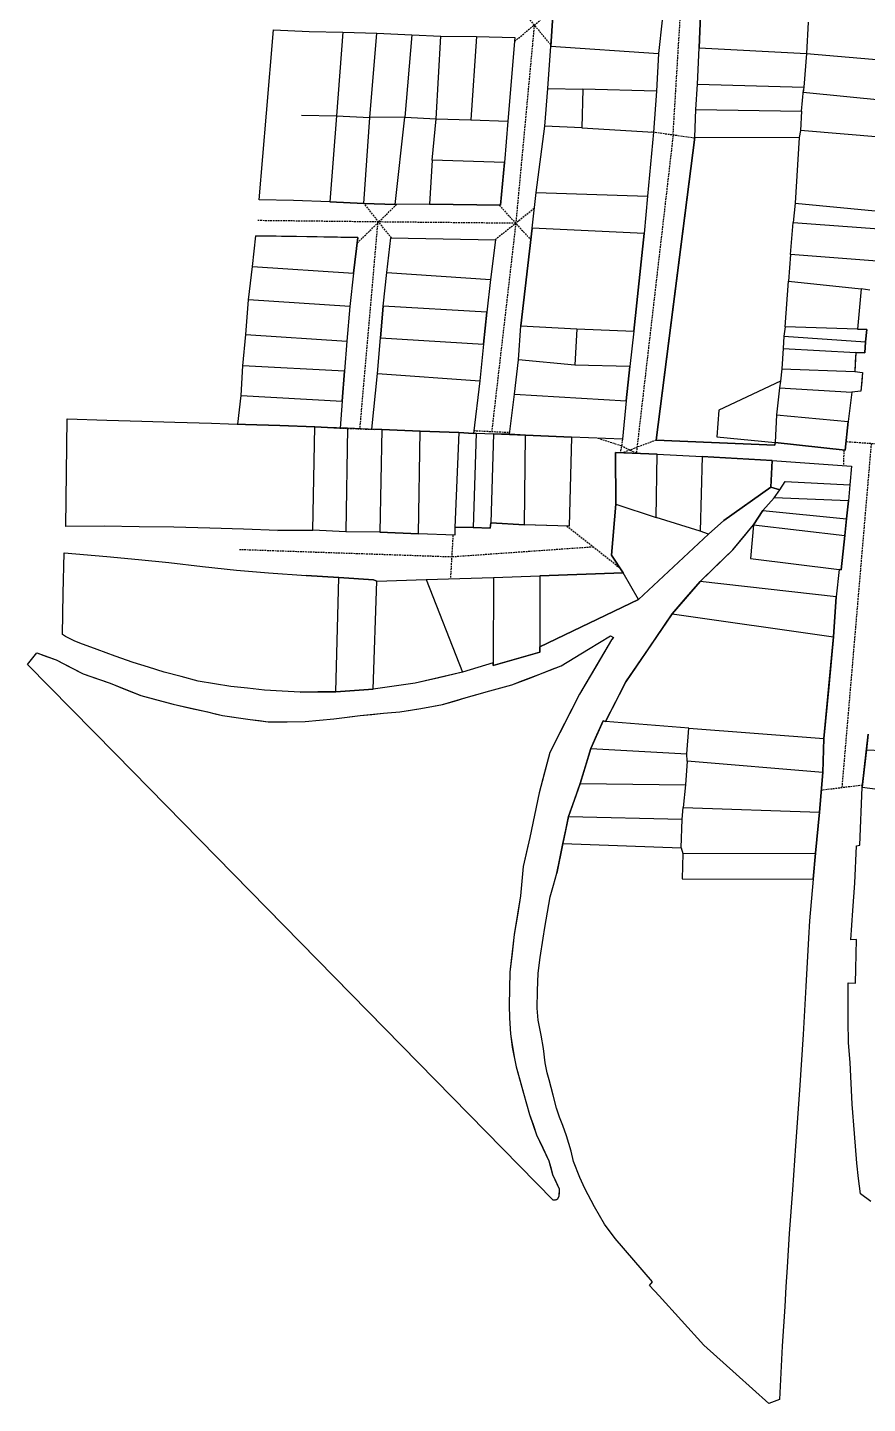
# Model space of a CAD drawing. Header units: millimetres. Extents: x 601939 to 603701, y 1317526 to 1318934.
# Drawn here: x 602286.3 to 602534.1, y 1317543 to 1317949 of the extents above; entities that cross this region are included whole.
import ezdxf

# ---------------------------------------------------------------- set-up
doc = ezdxf.new("R2010")
doc.units = ezdxf.units.MM
doc.linetypes.add('DASHED', pattern=[0.75, 0.5, -0.25])
for name, color, linetype in [('1', 7, 'Continuous'), ('12', 7, 'Continuous'), ('2', 7, 'Continuous'), ('9', 7, 'Continuous')]:
    doc.layers.add(name, color=color, linetype=linetype)

msp = doc.modelspace()

# ---------------------------------------------------------------- linework, layer by layer
at = {"layer": '1', "color": 1, "linetype": 'Continuous'}
for points in [[(602473.56, 1317951.16), (602472.46, 1317941.37), (602471.92, 1317930.25), (602470.98, 1317918.11), (602469.28, 1317899.23), (602468.29, 1317888.26), (602465.18, 1317859.38), (602464.03, 1317848.97), (602462.98, 1317838.81), (602461.88, 1317827.54), (602446.84, 1317828.14), (602433.22, 1317828.68), (602428.49, 1317828.98), (602429.99, 1317840.81), (602431.14, 1317850.91), (602431.84, 1317861.01), (602435.19, 1317889.75), (602436.35, 1317900.36), (602438.95, 1317919.9), (602439.8, 1317931.02), (602440.69, 1317943.46), (602441.29, 1317952.5)], [(602534.85, 1317871.54), (602532.25, 1317871.89), (602531.16, 1317859.96), (602533.9, 1317859.87), (602533.55, 1317856.21), (602533.35, 1317853.01), (602530.66, 1317853.11), (602530.51, 1317850.29), (602530.36, 1317847.48), (602532.7, 1317847.22), (602532.45, 1317844.48), (602532.2, 1317841.74), (602529.56, 1317841.43), (602528.46, 1317832.7), (602527.51, 1317824.27), (602506.87, 1317826.53), (602506.82, 1317825.77), (602471.8, 1317827.25), (602477.49, 1317871.95), (602483.18, 1317916.66), (602483.52, 1317924.83), (602483.97, 1317932.29), (602484.51, 1317943), (602484.9, 1317952.7)], [(602358.95, 1317948.28), (602369.43, 1317947.84), (602379.39, 1317947.6), (602389.4, 1317947.36), (602399.72, 1317946.86), (602408.26, 1317946.41), (602418.83, 1317946.38), (602430.12, 1317946.04), (602428.07, 1317921.36), (602427.03, 1317909.13), (602425.83, 1317896.54), (602404.89, 1317896.92), (602394.83, 1317896.8), (602385.52, 1317897.1), (602375.51, 1317897.54), (602364.84, 1317897.93), (602354.67, 1317898.18), (602356.81, 1317923.71), (602358.95, 1317948.28)], [(602353.72, 1317887.57), (602368.77, 1317887.31), (602383.81, 1317887.04), (602382.51, 1317876.53), (602381.46, 1317866.64), (602380.51, 1317856.48), (602379.87, 1317847.65), (602379.17, 1317838.76), (602378.62, 1317830.79), (602371.1, 1317831.19), (602360.78, 1317831.58), (602350.62, 1317831.88), (602348.43, 1317831.92), (602349.38, 1317840.4), (602349.88, 1317849.19), (602350.77, 1317858.43), (602351.57, 1317868.63), (602352.72, 1317878.53), (602353.72, 1317887.57)], [(602393.47, 1317886.9), (602424.37, 1317886.33), (602422.92, 1317874.66), (602421.87, 1317865.01), (602420.87, 1317855.57), (602419.77, 1317844.7), (602417.87, 1317829.17), (602413.6, 1317829.47), (602402.16, 1317829.91), (602390.87, 1317830.35), (602387.93, 1317830.45), (602389.63, 1317846.9), (602390.47, 1317857.46), (602391.22, 1317866.75), (602392.37, 1317876.7), (602393.47, 1317886.9)], [(602298.06, 1317833.49), (602309.75, 1317833.15), (602320.07, 1317832.8), (602329.78, 1317832.51), (602340.65, 1317832.22), (602350.62, 1317831.88), (602360.78, 1317831.58), (602371.1, 1317831.19), (602380.71, 1317830.85), (602390.87, 1317830.35), (602402.16, 1317829.91), (602413.6, 1317829.47), (602418.68, 1317829.32), (602423.76, 1317829.07), (602433.22, 1317828.68), (602446.84, 1317828.14), (602446.12, 1317801.89), (602432.91, 1317802.28), (602422.99, 1317802.88), (602422.84, 1317801.3), (602417.81, 1317801.45), (602412.42, 1317801.44), (602412.43, 1317799.16), (602401.7, 1317799.65), (602390.27, 1317800.05), (602380.2, 1317800.19), (602370.54, 1317800.73), (602360.18, 1317800.62), (602350.01, 1317800.96), (602340.1, 1317801.25), (602329.47, 1317801.6), (602319.26, 1317801.63), (602308.99, 1317801.83), (602297.66, 1317801.81), (602298.06, 1317833.49)], [(602297.11, 1317794.04), (602309.77, 1317792.94), (602319.12, 1317792.04), (602328.07, 1317791.14), (602337.98, 1317789.98), (602347.95, 1317788.88), (602357.45, 1317788.13), (602368.53, 1317787.33), (602378.14, 1317786.73), (602388.36, 1317786.03), (602389.43, 1317785.68), (602403.91, 1317786.1), (602423.78, 1317786.74), (602437.51, 1317787.16), (602462.05, 1317788.1), (602458.64, 1317793.33), (602459.88, 1317808.4), (602459.76, 1317823.58), (602472.11, 1317823.09), (602485.38, 1317822.45), (602506.06, 1317821.2), (602505.67, 1317813.38), (602491.76, 1317803.57), (602487.24, 1317799.5), (602476.92, 1317789.85), (602466.59, 1317780.19), (602452.02, 1317773.22), (602437.44, 1317766.25), (602437.49, 1317764.72), (602423.73, 1317760.7), (602423.67, 1317761.51), (602414.63, 1317758.81), (602407.67, 1317757.15), (602400.71, 1317755.49), (602394.51, 1317754.62), (602388.31, 1317753.75), (602382.8, 1317753.36), (602377.28, 1317752.97), (602372.02, 1317752.94), (602366.76, 1317752.91), (602361.5, 1317753.21), (602356.24, 1317753.51), (602351.28, 1317754.03), (602346.33, 1317754.56), (602341.5, 1317755.34), (602336.67, 1317756.12), (602331.66, 1317757.46), (602326.65, 1317758.8), (602322.07, 1317760.24), (602317.5, 1317761.68), (602312.19, 1317763.55), (602306.89, 1317765.43), (602301.73, 1317767.35), (602300.1, 1317768.06), (602297.56, 1317769.35), (602296.64, 1317769.93), (602296.88, 1317781.99), (602297.11, 1317794.04)], [(602506.06, 1317821.2), (602529.4, 1317819.56), (602528.95, 1317814.07), (602528.5, 1317809.3), (602527.9, 1317804.02), (602527.45, 1317799.15), (602526.35, 1317788.94), (602525.79, 1317789.04), (602524.94, 1317780.97), (602524.1, 1317769.19), (602522.7, 1317754.22), (602521.3, 1317739.24), (602520.95, 1317729.22), (602519.93, 1317717.46), (602518.81, 1317705.4), (602518.08, 1317697.72), (602517.02, 1317685.36), (602516.78, 1317680.27), (602515.98, 1317666.05), (602515.17, 1317651.83), (602514.04, 1317635.42), (602512.92, 1317619.01), (602511.98, 1317606.06), (602511.04, 1317593.11), (602510.42, 1317583.19), (602510.09, 1317577.42), (602509.75, 1317571.64), (602508.99, 1317559.89), (602508.56, 1317552.03), (602508.14, 1317544.17), (602505.04, 1317542.99), (602495.43, 1317551.6), (602485.81, 1317560.21), (602479.23, 1317567.46), (602472.64, 1317574.72), (602469.79, 1317577.76), (602470.7, 1317578.88), (602465.21, 1317585.27), (602459.72, 1317591.66), (602456.6, 1317595.9), (602453.58, 1317601.05), (602450.76, 1317606.43), (602449.25, 1317609.63), (602447.38, 1317614.41), (602446.71, 1317617.4), (602445.31, 1317621.95), (602444.26, 1317624.97), (602443.26, 1317627.51), (602442.38, 1317630.11), (602441.43, 1317633.92), (602440.24, 1317638.45), (602439.65, 1317640.6), (602439.08, 1317643.52), (602438.55, 1317647.74), (602437.9, 1317651.71), (602436.94, 1317656.08), (602436.68, 1317659.59), (602436.81, 1317664.73), (602436.99, 1317669.94), (602437.58, 1317674.57), (602438.47, 1317680.25), (602438.97, 1317683.4), (602439.74, 1317687.93), (602440.51, 1317692.46), (602441.48, 1317695.95), (602442.46, 1317699.44), (602443.38, 1317703.84), (602444.3, 1317708.25), (602445.13, 1317712.22), (602445.95, 1317716.19), (602447.66, 1317721.08), (602449.36, 1317725.97), (602450.95, 1317731.09), (602452.54, 1317736.21), (602454.33, 1317740.3), (602456.13, 1317744.39), (602456.89, 1317744.24), (602459.86, 1317750.1), (602462.82, 1317755.97), (602469.69, 1317766), (602476.56, 1317776.04), (602480.64, 1317780.79), (602484.73, 1317785.54), (602489.57, 1317790.22), (602494.42, 1317794.89), (602497.46, 1317798.55), (602500.51, 1317802.21), (602503.24, 1317806.53), (602506.59, 1317810.24), (602508.26, 1317812.58), (602505.67, 1317813.38), (602506.06, 1317821.2)], [(602286.34, 1317761.09), (602289.13, 1317764.49), (602291.98, 1317763.45), (602294.83, 1317762.42), (602298.77, 1317760.37), (602302.71, 1317758.31), (602306.73, 1317756.92), (602310.75, 1317755.53), (602315.25, 1317753.71), (602319.75, 1317751.89), (602324.53, 1317750.6), (602329.31, 1317749.31), (602334.37, 1317748.18), (602339.43, 1317747.04), (602341.67, 1317746.51), (602343.9, 1317745.98), (602347.94, 1317745.4), (602351.99, 1317744.82), (602354.68, 1317744.49), (602357.38, 1317744.17), (602360.15, 1317744.17), (602362.92, 1317744.17), (602368.2, 1317744.23), (602372.47, 1317744.64), (602376.74, 1317745.05), (602380.63, 1317745.52), (602384.51, 1317745.98), (602387.92, 1317746.31), (602391.32, 1317746.65), (602393.74, 1317746.85), (602396.15, 1317747.06), (602399.28, 1317747.54), (602402.4, 1317748.03), (602405.58, 1317748.64), (602408.75, 1317749.26), (602412.26, 1317750.27), (602415.76, 1317751.29), (602419.24, 1317752.26), (602422.72, 1317753.23), (602425.95, 1317754.15), (602429.17, 1317755.07), (602431.71, 1317755.98), (602436.36, 1317757.77), (602438.47, 1317758.63), (602441.11, 1317759.65), (602443.75, 1317760.67), (602447.81, 1317763.14), (602451.88, 1317765.6), (602455.1, 1317767.54), (602458.32, 1317769.47), (602459.19, 1317769.06), (602458.91, 1317768.71), (602458.63, 1317768.35), (602453.92, 1317760.3), (602449.21, 1317752.25), (602444.79, 1317743.66), (602440.38, 1317735.08), (602438.83, 1317729.13), (602437.28, 1317723.18), (602435.91, 1317716.61), (602434.54, 1317710.04), (602433.57, 1317705.72), (602432.59, 1317701.39), (602432.18, 1317697.09), (602431.76, 1317692.79), (602430.85, 1317687.09), (602429.93, 1317681.39), (602429.29, 1317675.84), (602428.65, 1317670.29), (602428.55, 1317665.38), (602428.44, 1317660.48), (602428.56, 1317656.66), (602428.83, 1317652.08), (602429.09, 1317650.13), (602429.92, 1317645.27), (602430.49, 1317642.37), (602431.55, 1317638.46), (602432.61, 1317634.55), (602433.54, 1317631.42), (602434.46, 1317628.3), (602435.49, 1317625.27), (602436.52, 1317622.25), (602438.34, 1317618.44), (602440.16, 1317614.63), (602440.7, 1317612.6), (602441.24, 1317610.57), (602442.22, 1317608.44), (602443.19, 1317606.3), (602443.15, 1317605.23), (602443.1, 1317604.17), (602442.7, 1317603.25), (602442.37, 1317603.12), (602441.71, 1317602.99), (602441.38, 1317602.99), (602376.85, 1317668.85), (602312.32, 1317734.71), (602299.33, 1317747.9), (602286.34, 1317761.09)], [(602535.14, 1317602.56), (602532.03, 1317604.88), (602531.53, 1317609.41), (602531.03, 1317613.94), (602530.31, 1317622.63), (602529.58, 1317631.33), (602529.03, 1317643.64), (602528.55, 1317649.38), (602528.47, 1317655.94), (602528.39, 1317662.51), (602528.47, 1317667.13), (602530.56, 1317666.99), (602530.69, 1317671.26), (602530.91, 1317679.86), (602529.23, 1317679.8), (602529.86, 1317688.45), (602530.39, 1317696.49), (602530.9, 1317707.58), (602531.87, 1317707.69), (602532.56, 1317724.83), (602534.36, 1317740.53)]]:
    msp.add_lwpolyline(points, dxfattribs=at)
at = {"layer": '12', "color": 1, "linetype": 'DASHED'}
for p, q in [((602430.02, 1317944.93), (602441.5, 1317954.44)), ((602430.71, 1317955.88), (602440.72, 1317943.84)), ((602483.14, 1317916.36), (602470.45, 1317918.15)), ((602383.61, 1317885.4), (602395.24, 1317896.81)), ((602393.72, 1317886.9), (602385.61, 1317897.09)), ((602435.83, 1317895.57), (602424.22, 1317886.34)), ((602425.52, 1317896.54), (602434.8, 1317886.38)), ((602378.48, 1317830.8), (602388.65, 1317830.43)), ((602417.98, 1317830.07), (602428.56, 1317829.54)), ((602461.88, 1317827.54), (602461.21, 1317823.52)), ((602471.8, 1317827.25), (602461.83, 1317823.5)), ((602542.65, 1317825.7), (602527.78, 1317826.72)), ((602527.16, 1317824.31), (602527.02, 1317819.72)), ((602411.84, 1317799.19), (602411.09, 1317786.33)), ((602445.42, 1317801.91), (602461.14, 1317789.51)), ((602532.63, 1317725.43), (602520.49, 1317723.9))]:
    msp.add_line(p, q, dxfattribs=at)
at = {"layer": '2', "color": 1, "linetype": 'Continuous'}
for p, q in [((602441.29, 1317952.5), (602440.69, 1317943.46)), ((602484.9, 1317952.7), (602484.51, 1317943)), ((602473.56, 1317951.16), (602472.46, 1317941.37)), ((602516.67, 1317950.56), (602516.12, 1317941.37)), ((602369.43, 1317947.84), (602379.39, 1317947.6)), ((602379.39, 1317947.6), (602377.45, 1317922.93)), ((602379.39, 1317947.6), (602389.4, 1317947.36)), ((602387.36, 1317922.48), (602389.4, 1317947.36)), ((602389.4, 1317947.36), (602399.72, 1317946.86)), ((602399.72, 1317946.86), (602397.63, 1317922.54)), ((602399.72, 1317946.86), (602408.26, 1317946.41)), ((602406.93, 1317922.1), (602408.26, 1317946.41)), ((602408.26, 1317946.41), (602418.83, 1317946.38)), ((602418.83, 1317946.38), (602417.15, 1317921.81)), ((602439.8, 1317931.02), (602440.69, 1317943.46)), ((602440.69, 1317943.46), (602472.46, 1317941.37)), ((602472.46, 1317941.37), (602471.92, 1317930.25)), ((602483.97, 1317932.29), (602484.51, 1317943)), ((602484.51, 1317943), (602516.12, 1317941.37)), ((602516.12, 1317941.37), (602515.33, 1317931.42)), ((602516.12, 1317941.37), (602541.29, 1317939.16)), ((602483.52, 1317924.83), (602483.97, 1317932.29)), ((602483.97, 1317932.29), (602515.33, 1317931.42)), ((602438.95, 1317919.9), (602439.8, 1317931.02)), ((602439.8, 1317931.02), (602450.17, 1317930.83)), ((602450.17, 1317930.83), (602449.83, 1317919.36)), ((602471.92, 1317930.25), (602450.17, 1317930.83)), ((602471.92, 1317930.25), (602470.98, 1317918.11)), ((602514.63, 1317924.36), (602515.23, 1317930.66)), ((602515.33, 1317931.42), (602515.13, 1317929.89)), ((602515.13, 1317929.89), (602539.93, 1317927.49)), ((602483.18, 1317916.66), (602483.52, 1317924.83)), ((602483.52, 1317924.83), (602514.63, 1317924.36)), ((602514.63, 1317924.36), (602514.33, 1317918.57)), ((602367.13, 1317923.12), (602377.45, 1317922.93)), ((602377.45, 1317922.93), (602375.51, 1317897.54)), ((602377.45, 1317922.93), (602387.36, 1317922.48)), ((602385.52, 1317897.1), (602387.36, 1317922.48)), ((602397.63, 1317922.54), (602387.36, 1317922.48)), ((602394.83, 1317896.8), (602397.63, 1317922.54)), ((602397.63, 1317922.54), (602406.93, 1317922.1)), ((602405.73, 1317909.86), (602406.93, 1317922.1)), ((602406.93, 1317922.1), (602417.15, 1317921.81)), ((602417.15, 1317921.81), (602428.07, 1317921.36)), ((602428.07, 1317921.36), (602427.03, 1317909.13)), ((602436.35, 1317900.36), (602438.95, 1317919.9)), ((602449.83, 1317919.36), (602438.95, 1317919.9)), ((602449.83, 1317919.36), (602470.98, 1317918.11)), ((602470.98, 1317918.11), (602469.28, 1317899.23)), ((602470.98, 1317918.11), (602470.98, 1317917.71)), ((602483.18, 1317916.66), (602513.98, 1317916.54)), ((602513.98, 1317916.54), (602512.79, 1317897.2)), ((602514.33, 1317918.57), (602513.98, 1317916.54)), ((602538.99, 1317916.57), (602514.33, 1317918.57)), ((602405.73, 1317909.86), (602404.89, 1317896.92)), ((602427.03, 1317909.13), (602405.73, 1317909.86)), ((602435.19, 1317889.75), (602436.35, 1317900.36)), ((602436.35, 1317900.36), (602469.28, 1317899.23)), ((602375.51, 1317897.54), (602364.84, 1317897.93)), ((602375.51, 1317897.54), (602385.52, 1317897.1)), ((602385.52, 1317897.1), (602394.83, 1317896.8)), ((602404.89, 1317896.92), (602394.83, 1317896.8)), ((602469.28, 1317899.23), (602468.29, 1317888.26)), ((602512.79, 1317897.2), (602512.19, 1317891.51)), ((602512.79, 1317897.2), (602536.43, 1317894.95)), ((602511.4, 1317882.02), (602512.19, 1317891.51)), ((602512.19, 1317891.51), (602537.61, 1317889.57)), ((602435.19, 1317889.75), (602431.84, 1317861.01)), ((602468.29, 1317888.26), (602435.19, 1317889.75)), ((602465.18, 1317859.38), (602468.29, 1317888.26)), ((602511.4, 1317882.02), (602510.8, 1317874.15)), ((602536.97, 1317880.02), (602511.4, 1317882.02)), ((602352.72, 1317878.53), (602382.51, 1317876.53)), ((602382.51, 1317876.53), (602381.46, 1317866.64)), ((602391.22, 1317866.75), (602392.37, 1317876.7)), ((602392.37, 1317876.7), (602422.92, 1317874.66)), ((602422.92, 1317874.66), (602421.87, 1317865.01)), ((602509.86, 1317860.7), (602510.8, 1317874.15)), ((602510.8, 1317874.15), (602532.25, 1317871.89)), ((602532.25, 1317871.89), (602531.16, 1317859.96)), ((602534.85, 1317871.54), (602532.25, 1317871.89)), ((602381.46, 1317866.64), (602351.57, 1317868.63)), ((602381.46, 1317866.64), (602380.51, 1317856.48)), ((602391.22, 1317866.75), (602390.47, 1317857.46)), ((602421.87, 1317865.01), (602391.22, 1317866.75)), ((602420.87, 1317855.57), (602421.87, 1317865.01)), ((602431.14, 1317850.91), (602431.84, 1317861.01)), ((602431.84, 1317861.01), (602448.41, 1317860.07)), ((602448.41, 1317860.07), (602447.82, 1317849.41)), ((602448.41, 1317860.07), (602465.18, 1317859.38)), ((602465.18, 1317859.38), (602464.03, 1317848.97)), ((602509.86, 1317860.7), (602509.46, 1317857.91)), ((602531.16, 1317859.96), (602509.86, 1317860.7)), ((602533.9, 1317859.87), (602531.16, 1317859.96)), ((602533.55, 1317856.21), (602533.9, 1317859.87)), ((602350.77, 1317858.43), (602380.51, 1317856.48)), ((602380.51, 1317856.48), (602379.87, 1317847.65)), ((602389.63, 1317846.9), (602390.47, 1317857.46)), ((602390.47, 1317857.46), (602420.87, 1317855.57)), ((602420.87, 1317855.57), (602419.77, 1317844.7)), ((602509.46, 1317857.91), (602509.26, 1317854.3)), ((602509.46, 1317857.91), (602533.55, 1317856.21)), ((602533.35, 1317853.01), (602533.55, 1317856.21)), ((602429.99, 1317840.81), (602431.14, 1317850.91)), ((602447.82, 1317849.41), (602431.14, 1317850.91)), ((602509.26, 1317854.3), (602508.91, 1317848.31)), ((602509.26, 1317854.3), (602530.66, 1317853.11)), ((602530.66, 1317853.11), (602530.36, 1317847.48)), ((602530.66, 1317853.11), (602533.35, 1317853.01)), ((602379.87, 1317847.65), (602349.88, 1317849.19)), ((602379.17, 1317838.76), (602379.87, 1317847.65)), ((602387.93, 1317830.45), (602389.63, 1317846.9)), ((602389.63, 1317846.9), (602419.77, 1317844.7)), ((602464.03, 1317848.97), (602447.82, 1317849.41)), ((602462.98, 1317838.81), (602464.03, 1317848.97)), ((602508.91, 1317848.31), (602508.51, 1317844.61)), ((602508.91, 1317848.31), (602530.36, 1317847.48)), ((602530.36, 1317847.48), (602532.7, 1317847.22)), ((602532.7, 1317847.22), (602532.2, 1317841.74)), ((602419.77, 1317844.7), (602417.87, 1317829.17)), ((602508.51, 1317844.61), (602490.33, 1317836.11)), ((602508.16, 1317842.73), (602507.31, 1317834.71)), ((602508.51, 1317844.61), (602508.16, 1317842.73)), ((602508.16, 1317842.73), (602529.56, 1317841.43)), ((602349.38, 1317840.4), (602379.17, 1317838.76)), ((602379.17, 1317838.76), (602378.62, 1317830.79)), ((602428.49, 1317828.98), (602429.99, 1317840.81)), ((602429.99, 1317840.81), (602462.98, 1317838.81)), ((602529.56, 1317841.43), (602528.46, 1317832.7)), ((602532.2, 1317841.74), (602529.56, 1317841.43)), ((602490.33, 1317836.11), (602489.69, 1317828.24)), ((602507.31, 1317834.71), (602506.87, 1317826.53)), ((602507.31, 1317834.71), (602528.46, 1317832.7)), ((602360.78, 1317831.58), (602371.1, 1317831.19)), ((602370.54, 1317800.73), (602371.1, 1317831.19)), ((602371.1, 1317831.19), (602378.62, 1317830.79)), ((602378.62, 1317830.79), (602380.71, 1317830.85)), ((602380.71, 1317830.85), (602380.2, 1317800.19)), ((602380.71, 1317830.85), (602387.93, 1317830.45)), ((602390.87, 1317830.35), (602387.93, 1317830.45)), ((602390.87, 1317830.35), (602390.27, 1317800.05)), ((602402.16, 1317829.91), (602390.87, 1317830.35)), ((602401.7, 1317799.65), (602402.16, 1317829.91)), ((602402.16, 1317829.91), (602413.6, 1317829.47)), ((602413.6, 1317829.47), (602412.42, 1317801.44)), ((602413.6, 1317829.47), (602417.87, 1317829.17)), ((602418.68, 1317829.32), (602417.81, 1317801.45)), ((602417.87, 1317829.17), (602418.68, 1317829.32)), ((602418.68, 1317829.32), (602423.76, 1317829.07)), ((602423.76, 1317829.07), (602422.99, 1317802.88)), ((602428.49, 1317828.98), (602423.76, 1317829.07)), ((602433.22, 1317828.68), (602428.49, 1317828.98)), ((602432.91, 1317802.28), (602433.22, 1317828.68)), ((602446.84, 1317828.14), (602433.22, 1317828.68)), ((602489.69, 1317828.24), (602506.87, 1317826.53)), ((602471.84, 1317804.41), (602472.11, 1317823.09)), ((602472.11, 1317823.09), (602485.38, 1317822.45)), ((602485.38, 1317822.45), (602484.8, 1317800.36)), ((602506.06, 1317821.2), (602485.38, 1317822.45)), ((602505.67, 1317813.38), (602506.06, 1317821.2)), ((602508.26, 1317812.58), (602509.84, 1317815.06)), ((602509.84, 1317815.06), (602528.95, 1317814.07)), ((602491.76, 1317803.57), (602505.67, 1317813.38)), ((602506.59, 1317810.24), (602503.24, 1317806.53)), ((602505.67, 1317813.38), (602508.26, 1317812.58)), ((602506.59, 1317810.24), (602508.26, 1317812.58)), ((602528.5, 1317809.3), (602506.59, 1317810.24)), ((602528.95, 1317814.07), (602528.5, 1317809.3)), ((602459.88, 1317808.4), (602471.84, 1317804.41)), ((602503.24, 1317806.53), (602500.51, 1317802.21)), ((602503.24, 1317806.53), (602527.9, 1317804.02)), ((602527.9, 1317804.02), (602528.5, 1317809.3)), ((602422.84, 1317801.3), (602422.99, 1317802.88)), ((602422.99, 1317802.88), (602432.91, 1317802.28)), ((602484.8, 1317800.36), (602471.84, 1317804.41)), ((602487.24, 1317799.5), (602491.76, 1317803.57)), ((602494.42, 1317794.89), (602500.51, 1317802.21)), ((602500.51, 1317802.21), (602499.66, 1317792.36)), ((602500.51, 1317802.21), (602527.45, 1317799.15)), ((602527.45, 1317799.15), (602527.9, 1317804.02)), ((602360.18, 1317800.62), (602370.54, 1317800.73)), ((602380.2, 1317800.19), (602370.54, 1317800.73)), ((602390.27, 1317800.05), (602380.2, 1317800.19)), ((602390.27, 1317800.05), (602401.7, 1317799.65)), ((602412.43, 1317799.16), (602401.7, 1317799.65)), ((602417.81, 1317801.45), (602412.42, 1317801.44)), ((602412.42, 1317801.44), (602412.43, 1317799.16)), ((602417.81, 1317801.45), (602422.84, 1317801.3)), ((602466.59, 1317780.19), (602487.24, 1317799.5)), ((602487.24, 1317799.5), (602484.8, 1317800.36)), ((602526.35, 1317788.94), (602527.45, 1317799.15)), ((602484.73, 1317785.54), (602494.42, 1317794.89)), ((602499.66, 1317792.36), (602525.79, 1317789.04)), ((602378.14, 1317786.73), (602368.53, 1317787.33)), ((602377.28, 1317752.97), (602378.14, 1317786.73)), ((602388.36, 1317786.03), (602378.14, 1317786.73)), ((602389.43, 1317785.68), (602388.36, 1317786.03)), ((602389.43, 1317785.68), (602403.91, 1317786.1)), ((602403.91, 1317786.1), (602423.78, 1317786.74)), ((602403.91, 1317786.1), (602414.63, 1317758.81)), ((602423.78, 1317786.74), (602423.67, 1317761.51)), ((602423.78, 1317786.74), (602437.51, 1317787.16)), ((602437.51, 1317787.16), (602437.44, 1317766.25)), ((602462.05, 1317788.1), (602437.51, 1317787.16)), ((602466.59, 1317780.19), (602462.05, 1317788.1)), ((602525.79, 1317789.04), (602524.94, 1317780.97)), ((602525.79, 1317789.04), (602526.35, 1317788.94)), ((602388.31, 1317753.75), (602389.43, 1317785.68)), ((602484.73, 1317785.54), (602476.56, 1317776.04)), ((602524.94, 1317780.97), (602484.73, 1317785.54)), ((602437.44, 1317766.25), (602466.59, 1317780.19)), ((602524.1, 1317769.19), (602524.94, 1317780.97)), ((602476.56, 1317776.04), (602462.82, 1317755.97)), ((602476.56, 1317776.04), (602524.1, 1317769.19)), ((602437.49, 1317764.72), (602437.44, 1317766.25)), ((602521.3, 1317739.24), (602524.1, 1317769.19)), ((602423.67, 1317761.51), (602414.63, 1317758.81)), ((602423.67, 1317761.51), (602423.73, 1317760.7)), ((602423.73, 1317760.7), (602437.49, 1317764.72)), ((602414.63, 1317758.81), (602400.71, 1317755.49)), ((602377.28, 1317752.97), (602388.31, 1317753.75)), ((602400.71, 1317755.49), (602388.31, 1317753.75)), ((602462.82, 1317755.97), (602456.89, 1317744.24)), ((602366.76, 1317752.91), (602377.28, 1317752.97)), ((602456.13, 1317744.39), (602452.54, 1317736.21)), ((602456.89, 1317744.24), (602456.13, 1317744.39)), ((602481.4, 1317742.29), (602456.89, 1317744.24)), ((602480.8, 1317734.72), (602481.4, 1317742.29)), ((602481.4, 1317742.29), (602521.3, 1317739.24)), ((602520.95, 1317729.22), (602521.3, 1317739.24)), ((602534.36, 1317740.53), (602533.81, 1317735.85)), ((602452.54, 1317736.21), (602449.36, 1317725.97)), ((602452.54, 1317736.21), (602480.8, 1317734.72)), ((602480.9, 1317732.49), (602480.8, 1317734.72)), ((602533.81, 1317735.85), (602532.56, 1317724.83)), ((602533.81, 1317735.85), (602599.76, 1317733.06)), ((602480.9, 1317732.49), (602480.47, 1317725.52)), ((602520.95, 1317729.22), (602480.9, 1317732.49)), ((602519.93, 1317717.46), (602520.95, 1317729.22)), ((602449.36, 1317725.97), (602445.95, 1317716.19)), ((602449.36, 1317725.97), (602480.47, 1317725.52)), ((602480.47, 1317725.52), (602479.78, 1317718.8)), ((602531.87, 1317707.69), (602532.56, 1317724.83)), ((602532.56, 1317724.83), (602577.25, 1317718.94)), ((602479.44, 1317715.39), (602479.78, 1317718.8)), ((602479.78, 1317718.8), (602519.93, 1317717.46)), ((602518.81, 1317705.4), (602519.93, 1317717.46)), ((602445.95, 1317716.19), (602444.3, 1317708.25)), ((602445.95, 1317716.19), (602479.44, 1317715.39)), ((602479.17, 1317706.99), (602479.44, 1317715.39)), ((602444.3, 1317708.25), (602442.46, 1317699.44)), ((602444.3, 1317708.25), (602479.17, 1317706.99)), ((602479.17, 1317706.99), (602479.68, 1317705.32)), ((602479.68, 1317705.32), (602479.46, 1317697.84)), ((602479.68, 1317705.32), (602518.81, 1317705.4)), ((602518.08, 1317697.72), (602518.81, 1317705.4)), ((602530.9, 1317707.58), (602531.87, 1317707.69)), ((602479.46, 1317697.84), (602518.08, 1317697.72))]:
    msp.add_line(p, q, dxfattribs=at)
for points in [[(602418.83, 1317946.38), (602430.12, 1317946.04), (602428.07, 1317921.36)], [(602483.18, 1317916.66), (602471.8, 1317827.25), (602506.82, 1317825.77), (602506.87, 1317826.53)], [(602404.89, 1317896.92), (602425.83, 1317896.54), (602427.03, 1317909.13)], [(602382.51, 1317876.53), (602383.81, 1317887.04), (602353.72, 1317887.57)], [(602392.37, 1317876.7), (602393.47, 1317886.9), (602424.37, 1317886.33), (602422.92, 1317874.66)], [(602462.98, 1317838.81), (602461.88, 1317827.54), (602446.84, 1317828.14)], [(602506.87, 1317826.53), (602527.51, 1317824.27), (602528.46, 1317832.7)], [(602446.84, 1317828.14), (602446.12, 1317801.89), (602432.8, 1317802.28)], [(602472.11, 1317823.09), (602459.76, 1317823.58), (602459.88, 1317808.4)], [(602506.06, 1317821.2), (602529.4, 1317819.56), (602528.95, 1317814.07)], [(602459.88, 1317808.4), (602458.64, 1317793.33), (602462.05, 1317788.1)], [(602312.32, 1317734.71), (602286.34, 1317761.09), (602289.13, 1317764.49), (602294.83, 1317762.42), (602302.71, 1317758.31), (602310.75, 1317755.53), (602319.75, 1317751.89), (602329.31, 1317749.31), (602339.43, 1317747.04), (602343.9, 1317745.98), (602351.99, 1317744.82), (602357.38, 1317744.17), (602362.92, 1317744.17), (602368.2, 1317744.23), (602376.74, 1317745.05), (602384.51, 1317745.98), (602391.32, 1317746.65), (602396.15, 1317747.06), (602402.4, 1317748.03), (602408.75, 1317749.26), (602415.76, 1317751.29), (602422.72, 1317753.23), (602429.17, 1317755.07), (602434.25, 1317756.9), (602438.47, 1317758.63), (602443.75, 1317760.67), (602451.88, 1317765.6), (602458.32, 1317769.47), (602459.19, 1317769.06), (602458.63, 1317768.35), (602449.21, 1317752.25), (602440.38, 1317735.08), (602437.28, 1317723.18), (602434.54, 1317710.04), (602432.59, 1317701.39), (602431.76, 1317692.79), (602429.93, 1317681.39), (602428.65, 1317670.29), (602428.44, 1317660.48), (602428.56, 1317656.66), (602428.83, 1317652.08), (602429.35, 1317648.17), (602430.49, 1317642.37), (602432.61, 1317634.55), (602434.46, 1317628.3), (602436.52, 1317622.25), (602440.16, 1317614.63), (602441.24, 1317610.57), (602443.19, 1317606.3), (602443.1, 1317604.17), (602442.7, 1317603.25), (602442.04, 1317602.99), (602441.38, 1317602.99), (602312.32, 1317734.71)], [(602312.32, 1317734.71), (602286.34, 1317761.09), (602289.13, 1317764.49), (602294.83, 1317762.42), (602302.71, 1317758.31), (602310.75, 1317755.53), (602319.75, 1317751.89), (602329.31, 1317749.31), (602339.43, 1317747.04), (602343.9, 1317745.98), (602351.99, 1317744.82), (602357.38, 1317744.17), (602362.92, 1317744.17), (602368.2, 1317744.23), (602376.74, 1317745.05), (602384.51, 1317745.98), (602391.32, 1317746.65), (602396.15, 1317747.06), (602402.4, 1317748.03), (602408.75, 1317749.26), (602415.76, 1317751.29), (602422.72, 1317753.23), (602429.17, 1317755.07), (602434.25, 1317756.9), (602438.47, 1317758.63), (602443.75, 1317760.67), (602451.88, 1317765.6), (602458.32, 1317769.47), (602459.19, 1317769.06), (602458.63, 1317768.35), (602449.21, 1317752.25), (602440.38, 1317735.08), (602437.28, 1317723.18), (602434.54, 1317710.04), (602432.59, 1317701.39), (602431.76, 1317692.79), (602429.93, 1317681.39), (602428.65, 1317670.29), (602428.44, 1317660.48), (602428.56, 1317656.66), (602428.83, 1317652.08), (602429.35, 1317648.17), (602430.49, 1317642.37), (602432.61, 1317634.55), (602434.46, 1317628.3), (602436.52, 1317622.25), (602440.16, 1317614.63), (602441.24, 1317610.57), (602443.19, 1317606.3), (602443.1, 1317604.17), (602442.7, 1317603.25), (602442.04, 1317602.99), (602441.38, 1317602.99), (602312.32, 1317734.71)]]:
    msp.add_lwpolyline(points, dxfattribs=at)
at = {"layer": '9', "color": 1, "linetype": 'DASHED'}
for p, q in [((602476.79, 1317917.25), (602482.08, 1318004.48)), ((602435.82, 1317949.73), (602430.37, 1317891.23)), ((602476.79, 1317917.25), (602465.93, 1317823.34)), ((602389.96, 1317891.63), (602354.3, 1317892.03)), ((602389.67, 1317892), (602384.32, 1317830.65)), ((602430.37, 1317891.23), (602389.96, 1317891.63)), ((602430.37, 1317891.23), (602423.27, 1317829.81)), ((602461.55, 1317825.53), (602454.36, 1317827.84)), ((602465.93, 1317823.34), (602461.55, 1317825.53)), ((602535.22, 1317826.21), (602526.56, 1317724.66)), ((602411.47, 1317792.76), (602348.84, 1317794.91)), ((602453.28, 1317795.71), (602411.47, 1317792.76))]:
    msp.add_line(p, q, dxfattribs=at)

doc.saveas('drawing.dxf')
